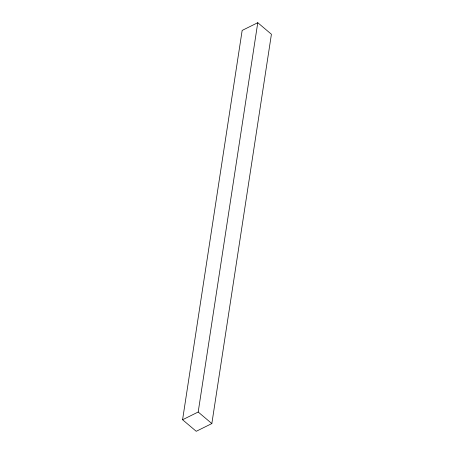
<?xml version="1.0" encoding="UTF-8"?>
<svg xmlns="http://www.w3.org/2000/svg" width="454" height="454" viewBox="0 0 454 454"><rect width="100%" height="100%" fill="white"/><g stroke="black" fill="none" stroke-linecap="round" stroke-linejoin="round"><path stroke-width="0.68" d="M182.582 419.746L242.158 30.429L257.77 22.7L271.418 34.254L211.842 423.571L196.23 431.3L182.582 419.746L198.194 412.016L257.77 22.7M198.194 412.016L211.842 423.571"/></g></svg>
